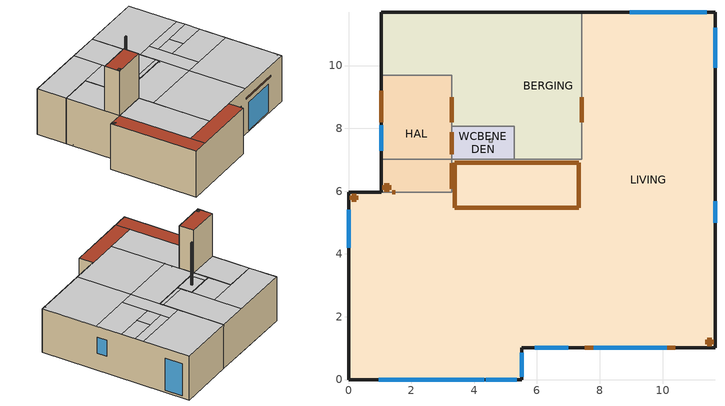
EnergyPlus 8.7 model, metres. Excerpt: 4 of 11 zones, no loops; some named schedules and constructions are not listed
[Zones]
BERGING
 floor ground (GF): 5.28,9.69 5.28,8.06 3.28,8.06 3.28,9.69 z0; 5.28,11.69 5.28,9.69 1.04,9.69 1.04,11.69 z0; 7.43,11.69 7.43,7.01 5.28,7.01 5.28,11.69 z0
 wall outside (houten_voorgevel): 1.04,11.69 1.04,9.69 z0:3.25
 wall othersideconditionsmodel (houten_voorgevel): 7.43,11.69 1.04,11.69 z0:3.25
 wall to HAL (IW): 1.04,9.69 3.28,9.69 3.28,8.06 z0:3.25
 wall to WCBENEDEN (IW): 3.28,8.06 5.28,8.06 5.28,7.01 z0:3.25
 wall to LIVING (IW): 5.28,7.01 7.43,7.01 7.43,11.69 z0:3.25
 door inside (DR): 3.28,8.99 3.28,8.19 / 7.43,8.19 7.43,8.99 z0.05:2.17
 ceiling to BUREAU (CE): 3.28,9.69 3.28,8.06 5.28,8.06 5.28,9.69 z3.25; 1.04,11.69 1.04,9.69 5.28,9.69 5.28,11.69 z3.25; 5.28,11.69 5.28,7.29 7.43,7.29 7.43,11.69 z3.25; 5.28,7.29 5.28,7.01 7.43,7.01 7.43,7.29 z3.25
HAL
 floor ground (GF): 3.28,9.69 3.28,5.96 1.04,5.96 1.04,9.69 z0
 wall outside (Crepigevel): 1.04,7.01 1.04,5.96 z3.25:6.4
 wall othersideconditionsmodel (houten_voorgevel): 1.04,9.69 1.04,5.96 z0:3.25
 wall to WCBENEDEN (IW): 3.28,7.01 3.28,8.06 z0:3.25
 wall to LIVING (IW): 1.04,5.96 3.28,5.96 3.28,7.01 z0:3.25
 wall to BUREAU (IW): 3.28,7.01 1.04,7.01 z3.25:6.4
 wall to NACHTHAL (IW): 3.28,5.96 3.28,7.01 z3.25:6.4
 wall to SLPKOUDERS (IW): 1.04,5.96 3.28,5.96 z3.25:6.4
 window inside (Cylite Dubbel): 1.04,8.09 1.04,7.29 z0.1:2.38
 door inside (DR): 3.28,7.18 3.28,7.88 / 3.28,6.08 3.28,6.88 z0.05:2.17; 1.04,9.19 1.04,8.19 z0.1:2.6; 1.39,5.96 1.49,5.96 z5.84:5.94
 door (plat_dak_bestaand): 1.14,6.18 1.14,6.04 1.29,6.04 1.29,6.18 z6.4
 ceiling to BUREAU (CE): 1.04,9.69 1.04,7.01 3.28,7.01 3.28,9.69 z3.25
 roof outside (plat_dak_bestaand): 1.04,7.01 1.04,5.96 3.28,5.96 3.28,7.01 z6.4
WCBENEDEN
 floor ground (GF): 5.28,8.06 5.28,7.01 3.28,7.01 3.28,8.06 z0
 wall to LIVING (IW): 3.28,7.01 5.28,7.01 z0:3.25
 wall to BUREAU (IW): 4.48,7.56 4.58,7.56 4.58,7.66 4.48,7.66 4.48,7.56 z3.25:6.4
 ceiling to BUREAU (CE): 3.68,8.06 3.68,7.01 5.28,7.01 5.28,8.06 z3.25; 3.28,8.06 3.28,7.01 3.68,7.01 3.68,8.06 z3.25
 roof outside (plat_dak_bestaand): 4.48,7.66 4.48,7.56 4.58,7.56 4.58,7.66 z6.4
LIVING
 floor ground (GF): 3.28,5.96 3.28,0 0,0 0,5.96 z0; 5.52,1.02 5.52,0 3.28,0 3.28,1.02 z0; 7.43,7.01 7.43,1.02 3.28,1.02 3.28,7.01 z0; 11.67,11.69 11.67,1.02 7.43,1.02 7.43,11.69 z0
 wall outside (Crepigevel): 5.52,1.02 11.67,1.02 11.67,11.69 z0:3.25
 wall othersideconditionsmodel (houten_uitbreiding): 1.04,5.96 0,5.96 0,0 5.52,0 5.52,1.02 z0:3.25
 wall othersideconditionsmodel (houten_voorgevel): 11.67,11.69 7.43,11.69 z0:3.25
 window (Cylite Dubbel): 11.67,9.94 11.67,11.21 z0.16:2.54; 11.67,5 11.67,5.68 z1.26:2.44; 7.81,1.02 10.13,1.02 z0.1:2.09; 5.93,1.02 6.99,1.02 z1.13:2.25
 window inside (Cylite Dubbel): 11.41,11.69 8.96,11.69 z0.28:2.58; 5.52,0.09 5.52,0.85 / 0,5.41 0,4.2 z0.1:2.61; 0.97,0 4.32,0 z0.1:2.56; 4.37,0 5.35,0 z0.1:1.98; 4.37,0 5.35,0 z2.23:2.5
 door (Crepigevel): 7.53,1.02 10.41,1.02 z2.45:2.55
 door inside (DR): 3.38,6.91 3.38,5.47 7.33,5.47 7.33,6.91 z3.25; 11.42,1.26 11.42,1.12 11.57,1.12 11.57,1.26 z3.25
 door (plat_dak_nieuw_uitbreiding): 0.1,5.86 0.1,5.72 0.25,5.72 0.25,5.86 z3.25
 ceiling to SLPKOUDERS (CE): 1.04,5.96 1.04,1.02 3.28,1.02 3.28,5.96 z3.25; 3.28,4.91 3.28,1.02 7.43,1.02 7.43,4.91 z3.25
 ceiling to NACHTHAL (CE): 3.28,7.01 3.28,4.91 7.43,4.91 7.43,7.01 z3.25; 7.43,8.34 7.43,4.91 8.5,4.91 8.5,8.34 z3.25
 ceiling to SLPKACHTER (CE): 7.43,4.91 7.43,1.02 11.67,1.02 11.67,4.91 z3.25
 ceiling to BADKAMER (CE): 8.5,6.74 8.5,4.91 11.67,4.91 11.67,6.74 z3.25; 9.78,7.74 9.78,6.74 11.67,6.74 11.67,7.74 z3.25
 ceiling to WCBOVEN (CE): 8.5,7.74 8.5,6.74 9.78,6.74 9.78,7.74 z3.25
 ceiling to SLPKVOOR (CE): 8.5,8.34 8.5,7.74 11.67,7.74 11.67,8.34 z3.25; 7.43,11.69 7.43,8.34 11.67,8.34 11.67,11.69 z3.25
 roof outside (plat_dak_nieuw_uitbreiding): 0,5.96 0,0 1.04,0 1.04,5.96 z3.25; 1.04,1.02 1.04,0 5.52,0 5.52,1.02 z3.25
[Construction]
CE: Welfsels10, GipsBinnen_10mm
[EnergyManagementSystem:Program]
SetSchedulesBalancedDCVRoomLevel: SET locDay = DayOfWeek; SET locHour = Hour; SET MinimumFlowFraction = 0.3; SET RegularFlowFraction = 0.5; SET NormativeFlowFraction = 1; SET DCVActivationPoint = CO2out + 400; SET IDA1 = CO2out + 400; SET LIVINGSUPPLYFRACTION = 0.333; SET BUREAUSUPPLYFRACTION = 0.160; SET SLPKVOORSUPPLYFRACTION = 0.129; SET SLPKACHTERSUPPLYFRACTION = 0.132; SET SLPKOUDERSSUPPLYFRACTION = 0.160; SET LIVING_PreviousValue = @TrendAverage LIVINGSupply_FlowFraction_TrendLog  1; SET BUREAU_PreviousValue = @TrendAverage BUREAUSupply_FlowFraction_TrendLog  1; SET SLPKVOOR_PreviousValue = @TrendAverage SLPKVOORSupply_FlowFraction_TrendLog  1; SET SLPKACHTER_PreviousValue = @TrendAverage SLPKACHTERSupply_FlowFraction_TrendLog  1; SET SLPKOUDERS_PreviousValue = @TrendAverage SLPKOUDERSSupply_FlowFraction_TrendLog  1; SET UPSTAIRSPREVIOUS = SLPKVOOR_PreviousValue + SLPKACHTER_PreviousValue + SLPKOUDERS_PreviousValue; IF UPSTAIRSPREVIOUS <= 0; SET UPSTAIRSPREVIOUS = 1; ENDIF; SET RATIOSLPKVOOR = SLPKVOOR_PreviousValue/UPSTAIRSPREVIOUS; SET RATIOSLPKACHTER = SLPKACHTER_PreviousValue/UPSTAIRSPREVIOUS; SET RATIOSLPKOUDERS = SLPKOUDERS_PreviousValue/UPSTAIRSPREVIOUS; IF BERGINGRCLVFR > 0; SET RHOBERGING = BERGINGRCLMFR/BERGINGRCLVFR; ELSE; SET RHOBERGING = 1.2; ENDIF; SET TELLER = RHOBERGING*(PI^2)*BERGINGRCLDP*(BERGINGRETURNHydDiamSensor^5); SET NOEMER = 8*(BERGINGRCLMFR^2)*20; IF NOEMER == 0; SET NOEMER = 1; ENDIF; SET GlobalBERGINGFF = @Abs(TELLER/NOEMER); IF WCBENEDENRCLVFR > 0; SET RHOWCBENEDEN = WCBENEDENRCLMFR/WCBENEDENRCLVFR; ELSE; SET RHOWCBENEDEN = 1.2; ENDIF; SET TELLER = RHOWCBENEDEN*(PI^2)*WCBENEDENRCLDP*(WCBENEDENRETURNHydDiamSensor^5); SET NOEMER = 8*(WCBENEDENRCLMFR^2)*20; IF NOEMER == 0; SET NOEMER = 1; ENDIF; SET GlobalWCBENEDENFF = @Abs(TELLER/NOEMER); IF LIVINGRCLVFR > 0; SET RHOLIVING = LIVINGRCLMFR/LIVINGRCLVFR; ELSE; SET RHOLIVING = 1.2; ENDIF; SET TELLER = RHOLIVING*(PI^2)*LIVINGRCLDP*(LIVINGRETURNHydDiamSensor^5); SET NOEMER = 8*(LIVINGRCLMFR^2)*20; IF NOEMER == 0; SET NOEMER = 1; ENDIF; SET GlobalLIVINGFF = @Abs(TELLER/NOEMER); IF WCBOVENRCLVFR > 0; SET RHOWCBOVEN = WCBOVENRCLMFR/WCBOVENRCLVFR; ELSE; SET RHOWCBOVEN = 1.2; ENDIF; SET TELLER = RHOWCBOVEN*(PI^2)*WCBOVENRCLDP*(WCBOVENRETURNHydDiamSensor^5); SET NOEMER = 8*(WCBOVENRCLMFR^2)*20; IF NOEMER == 0; SET NOEMER = 1; ENDIF; SET GlobalWCBOVENFF = @Abs(TELLER/NOEMER); IF BADKAMERRCLVFR > 0; SET RHOBADKAMER = BADKAMERRCLMFR/BADKAMERRCLVFR; ELSE; SET RHOBADKAMER = 1.2; ENDIF; SET TELLER = RHOBADKAMER*(PI^2)*BADKAMERRCLDP*(BADKAMERRETURNHydDiamSensor^5); SET NOEMER = 8*(BADKAMERRCLMFR^2)*20; IF NOEMER == 0; SET NOEMER = 1; ENDIF; SET GlobalBADKAMERTELLER = TELLER; SET GlobalBADKAMERNOEMER = NOEMER; SET GlobalBADKAMERFF = @Abs(TELLER/NOEMER); IF BUREAURCLVFR > 0; SET RHOBUREAU = BUREAURCLMFR/BUREAURCLVFR; ELSE; SET RHOBUREAU = 1.2; ENDIF; SET TELLER = RHOBUREAU*(PI^2)*BUREAURCLDP*BUREAURETURNHydDiamSensor^5; SET NOEMER = 8*(BUREAURCLMFR^2)*20; IF NOEMER == 0; SET NOEMER = 1; ENDIF; SET GlobalBUREAUFF = @Abs(TELLER/NOEMER); IF RHLIVING > 65 || CO2LIVING > DCVActivationPoint; SET LIVING_NewValue = 1.05*LIVING_PreviousValue; ELSE; SET LIVING_NewValue = 0.95*LIVING_PreviousValue; ENDIF; SET DELTAMFR = (BADKAMERRCLMFR/0.125)*0.05; SET BADKAMERRCLMAX=0.143; SET BADKAMERRCLMIN=0.3*BADKAMERRCLMAX; IF RHBADKAMER > 30; IF ((BADKAMERRCLMFR/0.125)+DELTAMFR)>BADKAMERRCLMAX; SET DELTAMFR = BADKAMERRCLMAX-(BADKAMERRCLMFR/0.125); ENDIF; SET SLPKVOOR_NewValue = SLPKVOOR_PreviousValue+RATIOSLPKVOOR*DELTAMFR; SET SLPKACHTER_NewValue = SLPKACHTER_PreviousValue+RATIOSLPKACHTER*DELTAMFR; SET SLPKOUDERS_NewValue = SLPKOUDERS_PreviousValue+RATIOSLPKOUDERS*DELTAMFR; SET GLOBESTDPTELLER = @Abs(8*GlobalBADKAMERFF*((BADKAMERRCLMFR+DELTAMFR*0.125)^2)*20); SET GLOBESTDPNOEMER = @Abs(RHOBADKAMER*(PI^2)*(BADKAMERRETURNHydDiamSensor^5)); IF GLOBESTDPNOEMER == 0; SET GLOBESTDPNOEMER = 1; ENDIF; SET GLOBESTDP = @Abs(GLOBESTDPTELLER/GLOBESTDPNOEMER); SET TELTELLER = @Abs((8*(BERGINGRCLMFR^2)*GlobalBERGINGFF*20)^(0.2)); SET TELNOEMER = @Abs((RHOBERGING*(PI^2)*GLOBESTDP)^(0.2)); IF TELNOEMER == 0; SET TELNOEMER = 1; ENDIF; SET TESTBERGINGRETURNHydDiam=(TELTELLER/TELNOEMER); SET TESTBERGINGRETURNCrossSecArea=PI*((TESTBERGINGRETURNHydDiam/2)^2); SET TELTELLER = @Abs((8*(WCBENEDENRCLMFR^2)*GlobalWCBENEDENFF*20)^(0.2)); SET TELNOEMER = @Abs((RHOWCBENEDEN*(PI^2)*GLOBESTDP)^(0.2)); IF TELNOEMER == 0; SET TELNOEMER = 1; ENDIF; SET TESTWCBENEDENRETURNHydDiam=(TELTELLER/TELNOEMER); SET TESTWCBENEDENRETURNCrossSecArea=PI*((TESTWCBENEDENRETURNHydDiam/2)^2); SET TELTELLER = @Abs((8*(LIVINGRCLMFR^2)*GlobalLIVINGFF*20)^(0.2)); SET TELNOEMER = @Abs((RHOLIVING*(PI^2)*GLOBESTDP)^(0.2)); IF TELNOEMER == 0; SET TELNOEMER = 1; ENDIF; SET TESTLIVINGRETURNHydDiam=(TELTELLER/TELNOEMER); SET TESTLIVINGRETURNCrossSecArea=PI*((TESTLIVINGRETURNHydDiam/2)^2); SET TELTELLER = @Abs((8*(WCBOVENRCLMFR^2)*GlobalWCBOVENFF*20)^(0.2)); SET TELNOEMER = @Abs((RHOWCBOVEN*(PI^2)*GLOBESTDP)^(0.2)); IF TELNOEMER ==0; SET TELNOEMER = 1; ENDIF; SET TESTWCBOVENRETURNHydDiam=(TELTELLER/TELNOEMER); SET TESTWCBOVENRETURNCrossSecArea=PI*((TESTWCBOVENRETURNHydDiam/2)^2); SET TELTELLER = @Abs((8*(BUREAURCLMFR^2)*GlobalBUREAUFF*20)^(0.2)); SET TELNOEMER = @Abs((RHOBUREAU*(PI^2)*GLOBESTDP)^(0.2)); IF TELNOEMER ==0; SET TELNOEMER = 1; ENDIF; SET TESTBUREAURETURNHydDiam=(TELTELLER/TELNOEMER); SET TESTBUREAURETURNCrossSecArea=PI*((TESTBUREAURETURNHydDiam/2)^2); ELSE; IF ((BADKAMERRCLMFR/0.125)-DELTAMFR)<BADKAMERRCLMIN; SET DELTAMFR = (BADKAMERRCLMFR/0.125)-BADKAMERRCLMIN; ENDIF; SET SLPKVOOR_NewValue = SLPKVOOR_PreviousValue-RATIOSLPKVOOR*DELTAMFR; SET SLPKACHTER_NewValue = SLPKACHTER_PreviousValue-RATIOSLPKACHTER*DELTAMFR; SET SLPKOUDERS_NewValue = SLPKOUDERS_PreviousValue-RATIOSLPKOUDERS*DELTAMFR; SET GLOBESTDPTELLER = @Abs(8*GlobalBADKAMERFF*((BADKAMERRCLMFR-DELTAMFR*0.125)^2)*20); SET GLOBESTDPNOEMER = @Abs(RHOBADKAMER*(PI^2)*(BADKAMERRETURNHydDiamSensor^5)); IF GLOBESTDPNOEMER == 0; SET GLOBESTDPNOEMER = 1; ENDIF; SET GLOBESTDP = @Abs(GLOBESTDPTELLER/GLOBESTDPNOEMER); SET TELTELLER = @Abs((8*(BERGINGRCLMFR^2)*GlobalBERGINGFF*20)^(0.2)); SET TELNOEMER = @Abs((RHOBERGING*(PI^2)*GLOBESTDP)^(0.2)); IF TELNOEMER ==0; SET TELNOEMER = 1; ENDIF; SET TESTBERGINGRETURNHydDiam=(TELTELLER/TELNOEMER); SET TESTBERGINGRETURNCrossSecArea=PI*((TESTBERGINGRETURNHydDiam/2)^2); SET TELTELLER = @Abs((8*(WCBENEDENRCLMFR^2)*GlobalWCBENEDENFF*20)^(0.2)); SET TELNOEMER = @Abs((RHOWCBENEDEN*(PI^2)*GLOBESTDP)^(0.2)); IF TELNOEMER ==0; SET TELNOEMER = 1; ENDIF; SET TESTWCBENEDENRETURNHydDiam=(TELTELLER/TELNOEMER); SET TESTWCBENEDENRETURNCrossSecArea=PI*((TESTWCBENEDENRETURNHydDiam/2)^2); SET TELTELLER = @Abs((8*(LIVINGRCLMFR^2)*GlobalLIVINGFF*20)^(0.2)); SET TELNOEMER = @Abs((RHOLIVING*(PI^2)*GLOBESTDP)^(0.2)); IF TELNOEMER ==0; SET TELNOEMER = 1; ENDIF; SET TESTLIVINGRETURNHydDiam=(TELTELLER/TELNOEMER); SET TESTLIVINGRETURNCrossSecArea=PI*((TESTLIVINGRETURNHydDiam/2)^2); SET TELTELLER = @Abs((8*(WCBOVENRCLMFR^2)*GlobalWCBOVENFF*20)^(0.2)); SET TELNOEMER = @Abs((RHOWCBOVEN*(PI^2)*GLOBESTDP)^(0.2)); IF TELNOEMER ==0; SET TELNOEMER = 1; ENDIF; SET TESTWCBOVENRETURNHydDiam=(TELTELLER/TELNOEMER); SET TESTWCBOVENRETURNCrossSecArea=PI*((TESTWCBOVENRETURNHydDiam/2)^2); SET TELTELLER = @Abs((8*(BUREAURCLMFR^2)*GlobalBUREAUFF*20)^(0.2)); SET TELNOEMER = @Abs((RHOBUREAU*(PI^2)*GLOBESTDP)^(0.2)); IF TELNOEMER ==0; SET TELNOEMER = 1; ENDIF; SET TESTBUREAURETURNHydDiam=(TELTELLER/TELNOEMER); SET TESTBUREAURETURNCrossSecArea=PI*((TESTBUREAURETURNHydDiam/2)^2); IF CO2SLPKVOOR > DCVActivationPoint; SET SLPKVOOR_NewValue = 1.05*SLPKVOOR_PreviousValue; ELSE; SET SLPKVOOR_NewValue = 0.95*SLPKVOOR_PreviousValue; ENDIF; IF CO2SLPKACHTER > DCVActivationPoint; SET SLPKACHTER_NewValue = 1.05*SLPKACHTER_PreviousValue; ELSE; SET SLPKACHTER_NewValue = 0.95*SLPKACHTER_PreviousValue; ENDIF; IF CO2SLPKOUDERS > DCVActivationPoint; SET SLPKOUDERS_NewValue = 1.05*SLPKOUDERS_PreviousValue; ELSE; SET SLPKOUDERS_NewValue = 0.95*SLPKOUDERS_PreviousValue; ENDIF; ENDIF; IF LIVING_NewValue < (LIVINGSUPPLYFRACTION*MinimumFlowFraction); SET MinimumOASchLIVING = LIVINGSUPPLYFRACTION*MinimumFlowFraction; ELSEIF LIVING_NewValue > LIVINGSUPPLYFRACTION; SET MinimumOASchLIVING = LIVINGSUPPLYFRACTION; ELSE; SET MinimumOASchLIVING = LIVING_NewValue; ENDIF; IF SLPKVOOR_NewValue < (SLPKVOORSUPPLYFRACTION*MinimumFlowFraction); SET MinimumOASchSLPKVOOR = SLPKVOORSUPPLYFRACTION*MinimumFlowFraction; ELSEIF SLPKVOOR_NewValue > SLPKVOORSUPPLYFRACTION; SET MinimumOASchSLPKVOOR = SLPKVOORSUPPLYFRACTION; ELSE; SET MinimumOASchSLPKVOOR = SLPKVOOR_NewValue; ENDIF; IF SLPKACHTER_NewValue < (SLPKACHTERSUPPLYFRACTION*MinimumFlowFraction); SET MinimumOASchSLPKACHTER = SLPKACHTERSUPPLYFRACTION*MinimumFlowFraction; ELSEIF SLPKACHTER_NewValue > SLPKACHTERSUPPLYFRACTION; SET MinimumOASchSLPKACHTER = SLPKACHTERSUPPLYFRACTION; ELSE; SET MinimumOASchSLPKACHTER = SLPKACHTER_NewValue; ENDIF; IF SLPKOUDERS_NewValue < (SLPKOUDERSSUPPLYFRACTION*MinimumFlowFraction); SET MinimumOASchSLPKOUDERS = SLPKOUDERSSUPPLYFRACTION*MinimumFlowFraction; ELSEIF SLPKOUDERS_NewValue > SLPKOUDERSSUPPLYFRACTION; SET MinimumOASchSLPKOUDERS = SLPKOUDERSSUPPLYFRACTION; ELSE; SET MinimumOASchSLPKOUDERS = SLPKOUDERS_NewValue; ENDIF
[Schedule:Constant]
PEOPLE_BERGING; PEOPLE_HAL; PEOPLE_WCBENEDEN; PEOPLE_LIVING; PEOPLE_BUREAU; PEOPLE_SLPKVOOR; PEOPLE_NACHTHAL; PEOPLE_WCBOVEN; PEOPLE_BADKAMER; PEOPLE_SLPKOUDERS; PEOPLE_SLPKACHTER; MyChildrenPresentSchedule; SLPKVOOREXHAUSTFANFRACTION; SLPKACHTEREXHAUSTFANFRACTION; SLPKOUDERSEXHAUSTFANFRACTION: Fraction, 0
WindowAvailabilitySched; WindowAvailabilitySched0004; WindowAvailabilitySched0013; WindowAvailabilitySched0014; ExhaustFanAvailabilitySched: On/Off, 0
WCBOVENEXHAUSTFANFRACTION; LIVINGEXHAUSTFANFRACTION; BADKAMEREXHAUSTFANFRACTION; BUREAUEXHAUSTFANFRACTION; BERGINGEXHAUSTFANFRACTION; WCBENEDENEXHAUSTFANFRACTION: Fraction, 1
ExhaustFraction: Fraction, 0.274
WCBENEDENReturnHydDiam: Any Number, 0.06
WCBENEDENReturnCrossSecArea: Any Number, 0.002827
BERGINGReturnHydDiam; BUREAUReturnHydDiam; BADKAMERReturnHydDiam: Any Number, 0.07
BERGINGReturnCrossSecArea; BUREAUReturnCrossSecArea; BADKAMERReturnCrossSecArea: Any Number, 0.003848
LIVINGReturnHydDiam: Any Number, 0.1
LIVINGReturnCrossSecArea: Any Number, 0.00785
WCBOVENReturnHydDiam: Any Number, 0.04
WCBOVENReturnCrossSecArea: Any Number, 0.001256
SLPKVOORReturnHydDiam; SLPKACHTERReturnHydDiam; SLPKOUDERSReturnHydDiam: Any Number, 0.03
SLPKVOORReturnCrossSecArea; SLPKACHTERReturnCrossSecArea; SLPKOUDERSReturnCrossSecArea: Any Number, 0.0007069
[Schedule:File]
OutdoorCO2Schedule: File=OutsideCO2.csv; Column Number=1; Rows to Skip at Top=1; Number of Hours of Data=8760; Column Separator=Comma; Interpolate to Timestep=No; Minutes per Item=1
[AirflowNetwork:SimulationControl]
AirflowNetwork_All: AirflowNetwork Control=MultizoneWithDistribution; Wind Pressure Coefficient Type=INPUT; Height Selection for Local Wind Pressure Calculation=ExternalNode; Building Type=LOWRISE; Maximum Number of Iterations=300000; Initialization Type=LinearInitializationMethod; Relative Airflow Convergence Tolerance=1.0E-03; Absolute Airflow Convergence Tolerance {kg/s}=0.00001; Convergence Acceleration Limit=0.5; Azimuth Angle of Long Axis of Building {deg}=0; Ratio of Building Width Along Short Axis to Width Along Long Axis=1
[AirflowNetwork:MultiZone:Zone] Ventilation Control Mode=NoVent; Ventilation Control Zone Temperature Setpoint Schedule=WindowVentSched; Minimum Venting Open Factor=0.3; Indoor and Outdoor Temperature Difference Lower Limit For Maximum Venting Open Factor {deltaC}=5; Indoor and Outdoor Temperature Difference Upper Limit for Minimum Venting Open Factor {deltaC}=10; Indoor and Outdoor Enthalpy Difference Lower Limit For Maximum Venting Open Factor {deltaJ/kg}=0; Indoor and Outdoor Enthalpy Difference Upper Limit for Minimum Venting Open Factor {deltaJ/kg}=300000; Venting Availability Schedule=WindowAvailabilitySched
BERGING; HAL; WCBENEDEN; LIVING; BUREAU; SLPKVOOR; NACHTHAL; WCBOVEN; BADKAMER; SLPKOUDERS; SLPKACHTER
[AirflowNetwork:MultiZone:Surface]
Name | Leakage Component | Window/Door Opening Factor,or Crack Factor | Ventilation Control Mode | Venting Availability Schedule
LIVING-WINDOW.0001-AFN | LIVING-WINDOW.0001-AFN-DO | 0.1 | Constant | WindowAvailabilitySched
LIVING-WINDOW.0004-AFN | LIVING-WINDOW.0004-AFN-DO | 0.3 | Constant | WindowAvailabilitySched0004
LIVING-WINDOW.0005-AFN | LIVING-WINDOW.0005-AFN-DO | 0.1 | Constant | WindowAvailabilitySched
BUREAU-WINDOW.0008-AFN | BUREAU-WINDOW.0008-AFN-DO | 0.1 | Constant | WindowAvailabilitySched
SLPKVOOR-WINDOW.0010-AFN | SLPKVOOR-WINDOW.0010-AFN-DO | 0.1 | Constant | WindowAvailabilitySched
BADKAMER-WINDOW.0011-AFN | BADKAMER-WINDOW.0011-AFN-DO | 0.1 | Constant | WindowAvailabilitySched
SLPKACHTER-WINDOW.0012-AFN | SLPKACHTER-WINDOW.0012-AFN-DO | 0.3 | Constant | WindowAvailabilitySched0013
SLPKOUDERS-WINDOW.0013-AFN | SLPKOUDERS-WINDOW.0013-AFN-DO | 0.3 | Constant | WindowAvailabilitySched0013
BERGING-DOOR.0017-AFN | BERGING-DOOR.0017-AFN-DO | 0.1 | Constant
BERGING-DOOR.0018-AFN | BERGING-DOOR.0018-AFN-DO | 0.1 | NoVent
HAL-DOOR.0020-AFN | HAL-DOOR.0020-AFN-DO | 0.1 | Constant
HAL-DOOR.0021-AFN | HAL-DOOR.0021-AFN-DO | 0.1 | NoVent
SLPKVOOR-DOOR.0029-AFN | SLPKVOOR-DOOR.0029-AFN-DO | 0.1 | Constant
BUREAU-DOOR.0030-AFN | BUREAU-DOOR.0030-AFN-DO | 0.1 | NoVent
NACHTHAL-DOOR.0031-AFN | NACHTHAL-DOOR.0031-AFN-DO | 0.1 | NoVent
NACHTHAL-DOOR.0032-AFN | NACHTHAL-DOOR.0032-AFN-DO | 0.1 | Constant
NACHTHAL-DOOR.0033-AFN | NACHTHAL-DOOR.0033-AFN-DO | 0.1 | NoVent
NACHTHAL-DOOR.0034-AFN | NACHTHAL-DOOR.0034-AFN-DO | 0.1 | Constant
LIVING-WINDOW.0037-AFN | LIVING-WINDOW.0037-AFN-DO | 0.1 | Constant | WindowAvailabilitySched
LIVING-WINDOW.0038-AFN | LIVING-WINDOW.0038-AFN-DO | 0.1 | Constant | WindowAvailabilitySched
SLPKVOOR-WINDOW.0041-AFN | SLPKVOOR-WINDOW.0041-AFN-CRACK | 0.1 | NoVent | WindowAvailabilitySched
LIVING-DOOR.0047-AFN | LIVING-DOOR.0047-AFN-DO | 1 | Constant
SLPKVOOR-WCBOVEN-W-IW.0075; BERGING-WCBENEDEN-W-IW.0005; WCBENEDEN-LIVING-W-IW.0021; BERGING-LIVING-W-IW.0008; WCBOVEN-BADKAMER-W-IW.0102 | InternalCrack | 1
LIVING-WINDOW.0007 | LIVING-WINDOW.0007-AFN-DO | 1 | NoVent
LIVING-WINDOW.0006 | LIVING-WINDOW.0006-AFN-DO | 1 | NoVent
LIVING-WINDOW.0003 | LIVING-WINDOW.0003-AFN-DO | 1 | NoVent
LIVING-WINDOW.0002 | LIVING-WINDOW.0002-AFN-DO | 1 | NoVent
HAL-WINDOW.0040 | HAL-WINDOW.0040-AFN-DO | 1 | NoVent
HAL-WINDOW.0039 | HAL-WINDOW.0039-AFN-DO | 1 | NoVent
LIVING-WINDOW.0016 | LIVING-WINDOW.0016-AFN-DO | 1 | NoVent
BUREAU-WINDOW.0009 | BUREAU-WINDOW.0009-AFN-DO | 1 | NoVent
BADKAMER-EXT-R-RF.0114 | BADKAMEREXHAUST | 1 | NoVent
LIVING-EXT-W-EW.0037 | LIVINGEXHAUST | 1 | NoVent
BUREAU-EXT-R-RF.0068 | BUREAUEXHAUST | 1 | NoVent
WCBOVEN-EXT-R-RF.0104 | WCBOVENEXHAUST | 1 | NoVent
BERGING-EXT-W-EW.0002 | BERGINGEXHAUST | 1 | NoVent
WCBENEDEN-ROOF | WCBENEDENEXHAUST | 1 | NoVent
SLPKOUDERS-DOORVOER-AFN | SLPKOUDERS-DOORVOER | 1 | Constant | Always On
NACHTHAL-WINDOW.0015-1-AFN; NACHTHAL-WINDOW.0015-2-AFN; NACHTHAL-WINDOW.0015-3-AFN; NACHTHAL-WINDOW.0015-4-AFN | NACHTHAL-WINDOW.0015-AFN | 1 | Constant | WindowAvailabilitySched0014
NACHTHAL-WINDOW.0014-1-AFN; NACHTHAL-WINDOW.0014-2-AFN; NACHTHAL-WINDOW.0014-3-AFN; NACHTHAL-WINDOW.0014-4-AFN | NACHTHAL-WINDOW.0014-AFN | 1 | Constant | WindowAvailabilitySched0014
SLPKVOOR-EXT-R-RF.0079 | SLPKVOOREXHAUST | 1 | NoVent
SLPKACHTER-EXT-R-RF.0132 | SLPKACHTEREXHAUST | 1 | NoVent
SLPKOUDERS-EXT-R-RF.0124 | SLPKOUDERSEXHAUST | 1 | NoVent
LIVINGSCL | LIVINGSCL-DO | 1 | Constant
SLPKACHTERSCL | SLPKACHTERSCL-DO | 1 | Constant
SLPKVOORSCL | SLPKVOORSCL-DO | 1 | Constant
SLPKOUDERSSCL | SLPKOUDERSSCL-DO | 1 | Constant
BUREAUSCL | BUREAUSCL-DO | 1 | Constant
[AirflowNetwork:MultiZone:ReferenceCrackConditions]
ReferenceCrackConditions: Reference Temperature {C}=20; Reference Barometric Pressure {Pa}=101325; Reference Humidity Ratio {kgWater/kgDryAir}=0
[AirflowNetwork:MultiZone:Surface:Crack]
InternalCrack: Air Mass Flow Coefficient at Reference Conditions {kg/s}=MassFlowCoeffSched; Air Mass Flow Exponent=MassFlowExpSched; Reference Crack Conditions=ReferenceCrackConditions
[AirflowNetwork:MultiZone:Component:DetailedOpening] Type of Rectangular Large Vertical Opening (LVO)=NonPivoted; Number of Sets of Opening Factor Data=2; Opening Factor 1=0; Discharge Coefficient for Opening Factor 1=0.0001; Width Factor for Opening Factor 1=0; Height Factor for Opening Factor 1=0; Start Height Factor for Opening Factor 1=0; Opening Factor 2=1; Discharge Coefficient for Opening Factor 2=1; Width Factor for Opening Factor 2=1; Height Factor for Opening Factor 2=1; Start Height Factor for Opening Factor 2=0
Name | Air Mass Flow Coefficient When Opening is Closed {kg/s-m} | Air Mass Flow Exponent When Opening is Closed
LIVING-WINDOW.0001-AFN-DO; LIVING-WINDOW.0004-AFN-DO; LIVING-WINDOW.0005-AFN-DO; BUREAU-WINDOW.0008-AFN-DO; SLPKVOOR-WINDOW.0010-AFN-DO; BADKAMER-WINDOW.0011-AFN-DO; SLPKACHTER-WINDOW.0012-AFN-DO; SLPKOUDERS-WINDOW.0013-AFN-DO; LIVING-WINDOW.0037-AFN-DO; LIVING-WINDOW.0038-AFN-DO; LIVING-WINDOW.0007-AFN-DO; LIVING-WINDOW.0006-AFN-DO; LIVING-WINDOW.0003-AFN-DO; LIVING-WINDOW.0002-AFN-DO; HAL-WINDOW.0040-AFN-DO; HAL-WINDOW.0039-AFN-DO; LIVING-WINDOW.0016-AFN-DO; BUREAU-WINDOW.0009-AFN-DO | 9.74413e-05 | 0.667
SLPKOUDERS-DOORVOER | 9.74413e-05 | 0.65
NACHTHAL-WINDOW.0014-AFN; NACHTHAL-WINDOW.0015-AFN | 3.36004e-05 | 0.667
[AirflowNetwork:MultiZone:Component:SimpleOpening] Air Mass Flow Coefficient When Opening is Closed {kg/s-m}=0.0015; Air Mass Flow Exponent When Opening is Closed=0.667; Minimum Density Difference for Two-Way Flow {kg/m3}=0.00001; Discharge Coefficient=0.65
BERGING-DOOR.0017-AFN-DO; BERGING-DOOR.0018-AFN-DO; HAL-DOOR.0020-AFN-DO; HAL-DOOR.0021-AFN-DO; BUREAU-DOOR.0030-AFN-DO; SLPKVOOR-DOOR.0029-AFN-DO; NACHTHAL-DOOR.0032-AFN-DO; NACHTHAL-DOOR.0033-AFN-DO; NACHTHAL-DOOR.0034-AFN-DO; NACHTHAL-DOOR.0031-AFN-DO; LIVINGSCL-DO; SLPKACHTERSCL-DO; SLPKVOORSCL-DO; SLPKOUDERSSCL-DO; BUREAUSCL-DO
[AirflowNetwork:MultiZone:Component:HorizontalOpening]
LIVING-DOOR.0047-AFN-DO: Air Mass Flow Coefficient When Opening is Closed {kg/s-m}=0.001; Air Mass Flow Exponent When Opening is Closed=0.667; Sloping Plane Angle {deg}=90; Discharge Coefficient=0.65
[AirflowNetwork:MultiZone:Component:ZoneExhaustFan] Air Mass Flow Coefficient When the Zone Exhaust Fan is Off at Reference Conditions {kg/s}=1.66e-05; Air Mass Flow Exponent When the Zone Exhaust Fan is Off=0.667
BADKAMEREXHAUST; LIVINGEXHAUST; BUREAUEXHAUST; WCBOVENEXHAUST; BERGINGEXHAUST; WCBENEDENEXHAUST; SLPKVOOREXHAUST; SLPKACHTEREXHAUST; SLPKOUDERSEXHAUST
[AirflowNetwork:MultiZone:ExternalNode]
Name | External Node Height {m} | Wind Pressure Coefficient Curve
LIVING-WINDOW.0001-AFN-ExtNode | 2.5625 | LIVING-WINDOW.0001-AFN
LIVING-WINDOW.0004-AFN-ExtNode | 2.5 | LIVING-WINDOW.0004-AFN
LIVING-WINDOW.0005-AFN-ExtNode | 2.71875 | LIVING-WINDOW.0005-AFN
BUREAU-WINDOW.0008-AFN-ExtNode | 6.21875 | BUREAU-WINDOW.0008-AFN
SLPKVOOR-WINDOW.0010-AFN-ExtNode | 6.03125 | SLPKVOOR-WINDOW.0010-AFN
BADKAMER-WINDOW.0011-AFN-ExtNode | 6.4375 | BADKAMER-WINDOW.0011-AFN
SLPKACHTER-WINDOW.0012-AFN-ExtNode | 5.96875 | SLPKACHTER-WINDOW.0012-AFN
SLPKOUDERS-WINDOW.0013-AFN-ExtNode | 5.90625 | SLPKOUDERS-WINDOW.0013-AFN
NACHTHAL-WINDOW.0014-AFN-ExtNode | 7.6875 | NACHTHAL-WINDOW.0014-AFN
NACHTHAL-WINDOW.0015-AFN-ExtNode | 7.6875 | NACHTHAL-WINDOW.0015-AFN
LIVING-WINDOW.0037-AFN-ExtNode | 2.3125 | LIVING-WINDOW.0037-AFN
LIVING-WINDOW.0038-AFN-ExtNode | 3.71875 | LIVING-WINDOW.0038-AFN
LIVING-WINDOW.0007-ExtNode | 2.625 | LIVING-WINDOW.0007
LIVING-WINDOW.0006-ExtNode | 2.625 | LIVING-WINDOW.0006
LIVING-WINDOW.0003-ExtNode | 3.0937 | LIVING-WINDOW.0003
LIVING-WINDOW.0002-ExtNode | 2.5625 | LIVING-WINDOW.0002
HAL-WINDOW.0040-ExtNode | 2.5625 | HAL-WINDOW.0040
HAL-WINDOW.0039-ExtNode | 2.5625 | HAL-WINDOW.0039
LIVING-WINDOW.0016-ExtNode | 2.71875 | LIVING-WINDOW.0016
BUREAU-WINDOW.0009-ExtNode | 5.84375 | BUREAU-WINDOW.0009
BADKAMEREXHAUSTNODE; LIVINGEXHAUSTNODE; BUREAUEXHAUSTNODE; WCBOVENEXHAUSTNODE; WCBENEDENEXHAUSTNODE; SLPKVOOREXHAUSTNODE; SLPKACHTEREXHAUSTNODE; SLPKOUDERSEXHAUSTNODE | 7.667 | NACHTHAL-WINDOW.0014-AFN
BERGINGEXHAUSTNODE | 7.667 | HAL-WINDOW.0039
[AirflowNetwork:MultiZone:WindPressureCoefficientArray]
CpOpenFoam: Wind Direction 1 {deg}=0; Wind Direction 2 {deg}=30; Wind Direction 3 {deg}=60; Wind Direction 4 {deg}=90; Wind Direction 5 {deg}=120; Wind Direction 6 {deg}=150; Wind Direction 7 {deg}=180; Wind Direction 8 {deg}=210; Wind Direction 9 {deg}=240; Wind Direction 10 {deg}=270; Wind Direction 11 {deg}=300; Wind Direction 12 {deg}=330
[AirflowNetwork:MultiZone:WindPressureCoefficientValues] AirflowNetwork:MultiZone:WindPressureCoefficientArray=CpOpenFoam
Name | Wind Pressure Coefficient Value 1 | Wind Pressure Coefficient Value 2 | Wind Pressure Coefficient Value 3 | Wind Pressure Coefficient Value 4 | Wind Pressure Coefficient Value 5 | Wind Pressure Coefficient Value 6 | Wind Pressure Coefficient Value 7 | Wind Pressure Coefficient Value 8 | Wind Pressure Coefficient Value 9 | Wind Pressure Coefficient Value 10 | Wind Pressure Coefficient Value 11 | Wind Pressure Coefficient Value 12
LIVING-WINDOW.0004-AFN | -0.327 | -0.628 | -0.614 | -0.399 | -0.093 | 0.399 | 1.006 | 0.632 | 0.707 | 0.536 | 0.21 | 0.055
LIVING-WINDOW.0044-AFN | -0.283 | -0.538 | -0.533 | -0.363 | -0.114 | 0.352 | 0.976 | 0.618 | 0.689 | 0.498 | 0.186 | 0.039
LIVING-WINDOW.0003 | -0.196 | -0.448 | -0.424 | -0.213 | 0.083 | 0.214 | -0.001 | -0.39 | -0.444 | -0.22 | 0.047 | 0.104
LIVING-WINDOW.0001-AFN | -0.627 | -0.903 | -0.61 | 0.125 | 0.146 | 0.197 | -0.089 | -0.439 | -0.464 | -0.194 | 0.068 | -0.072
LIVING-WINDOW.0045-AFN | -0.563 | -0.771 | -0.468 | 0.15 | 0.16 | 0.149 | -0.074 | -0.358 | -0.379 | -0.149 | 0.064 | -0.084
LIVING-WINDOW.0002 | 0.541 | 0.569 | 0.596 | 0.849 | 0.344 | 0.105 | -0.254 | -0.496 | -0.509 | -0.238 | 0.032 | 0.238
HAL-WINDOW.0040 | -0.014 | -0.3 | -0.483 | -0.39 | 0.097 | 0.278 | -0.088 | -0.364 | -0.339 | 0.025 | 0.116 | 0.137
HAL-WINDOW.0039 | 0.022 | -0.247 | -0.411 | -0.323 | 0.151 | 0.258 | -0.122 | -0.414 | -0.415 | -0.048 | 0.113 | 0.155
LIVING-WINDOW.0016 | -0.27 | -0.493 | -0.379 | -0.093 | 0.274 | 0.219 | -0.236 | -0.399 | -0.343 | 0.02 | 0.095 | -0.025
LIVING-WINDOW.0007 | -0.362 | -0.648 | -0.607 | -0.287 | 0.182 | 0.359 | 0.674 | 0.651 | 0.688 | 0.774 | 0.231 | -0.035
LIVING-WINDOW.0046-AFN | -0.288 | -0.525 | -0.496 | -0.251 | 0.084 | 0.342 | 0.816 | 0.704 | 0.687 | 0.654 | 0.188 | -0.022
LIVING-WINDOW.0037-AFN | -0.309 | -0.603 | -0.596 | -0.313 | 0.127 | 0.392 | 0.791 | 0.676 | 0.7 | 0.617 | 0.193 | 0.012
LIVING-WINDOW.0038-AFN | -0.27 | -0.513 | -0.504 | -0.272 | 0.068 | 0.344 | 0.806 | 0.662 | 0.662 | 0.568 | 0.169 | -0.002
LIVING-WINDOW.0042-AFN | -0.27 | -0.506 | -0.494 | -0.272 | 0.052 | 0.341 | 0.847 | 0.689 | 0.678 | 0.574 | 0.167 | -0.006
LIVING-WINDOW.0006 | -0.294 | -0.598 | -0.62 | -0.418 | -0.028 | 0.482 | 1.138 | 0.67 | 0.678 | 0.474 | 0.137 | 0.031
LIVING-WINDOW.0005-AFN | -0.284 | -0.568 | -0.579 | -0.368 | -0.017 | 0.437 | 1.042 | 0.653 | 0.676 | 0.499 | 0.152 | 0.03
LIVING-WINDOW.0043-AFN | -0.265 | -0.52 | -0.528 | -0.345 | -0.043 | 0.409 | 1.006 | 0.617 | 0.629 | 0.457 | 0.134 | 0.015
SLPKACHTER-WINDOW.0012-AFN | -0.265 | -0.487 | -0.486 | -0.345 | -0.134 | 0.344 | 1.106 | 0.772 | 0.791 | 0.528 | 0.182 | 0.017
BADKAMER-WINDOW.0011-AFN | -0.157 | -0.3 | -0.262 | -0.054 | 0.142 | 0.196 | 0.077 | -0.235 | -0.294 | -0.142 | 0.009 | 0.012
SLPKVOOR-WINDOW.0010-AFN | 0.746 | 0.805 | 0.758 | 0.71 | 0.259 | 0.048 | -0.206 | -0.39 | -0.391 | -0.195 | -0.005 | 0.312
SLPKVOOR-WINDOW.0041-AFN | 0.757 | 0.829 | 0.793 | 0.691 | 0.261 | 0.005 | -0.196 | -0.38 | -0.395 | -0.205 | -0.015 | 0.327
BUREAU-WINDOW.0009 | 0.774 | 0.798 | 0.663 | 0.518 | 0.213 | 0.119 | -0.186 | -0.419 | -0.45 | -0.273 | -0.05 | 0.42
BUREAU-WINDOW.0008-AFN | -0.002 | -0.475 | -0.646 | -0.397 | 0.008 | 0.156 | -0.112 | -0.294 | -0.253 | 0.035 | 0.177 | 0.403
SLPKOUDERS-WINDOW.0013-AFN | -0.306 | -0.523 | -0.504 | -0.314 | -0.025 | 0.351 | 0.909 | 0.772 | 0.73 | 0.617 | 0.181 | -0.05
NACHTHAL-WINDOW.0014-AFN | -0.097 | -0.237 | -0.215 | -0.053 | 0.161 | 0.205 | -0.036 | -0.224 | -0.246 | -0.078 | 0.06 | 0.096
NACHTHAL-WINDOW.0015-AFN | -0.099 | -0.234 | -0.206 | -0.044 | 0.169 | 0.203 | -0.04 | -0.215 | -0.242 | -0.081 | 0.064 | 0.108
[AirflowNetwork:ZoneControl:PressureController]
PressureController: Control Zone=BADKAMER; Control Object=Relief Fan; Pressure Setpoint Schedule=PRESSURE SETPOINT SCHEDULE
[AirflowNetwork:Distribution:Node] Node Height {m}=0
Name | Component Object Type or Node Type
Air Loop Outlet Node; EquipmentInletNode; EquipmentOutletNode; SupplyMainNode; BERGING Outlet Node; BERGINGReturnNode; WCBENEDEN Outlet Node; WCBENEDENReturnNode; LIVINGSupplyNode; LIVING Reheat Air Inlet Node; LIVING Coil Air Inlet Node; LIVING Reheat Air Outlet Node; LIVING Outlet Node; LIVINGReturnNode; BUREAUSupplyNode; BUREAU Reheat Air Inlet Node; BUREAU Coil Air Inlet Node; BUREAU Reheat Air Outlet Node; BUREAU Outlet Node; BUREAUReturnNode; SLPKVOORSupplyNode; SLPKVOOR Reheat Air Inlet Node; SLPKVOOR Coil Air Inlet Node; SLPKVOOR Reheat Air Outlet Node; SLPKVOOR Outlet Node; SLPKVOORReturnNode; WCBOVEN Outlet Node; WCBOVENReturnNode; BADKAMER Outlet Node; BADKAMERReturnNode; SLPKOUDERSSupplyNode; SLPKOUDERS Reheat Air Inlet Node; SLPKOUDERS Coil Air Inlet Node; SLPKOUDERS Reheat Air Outlet Node; SLPKOUDERS Outlet Node; SLPKOUDERSReturnNode; SLPKACHTERSupplyNode; SLPKACHTER Reheat Air Inlet Node; SLPKACHTER Coil Air Inlet Node; SLPKACHTER Reheat Air Outlet Node; SLPKACHTER Outlet Node; SLPKACHTERReturnNode; MainReturnNode; MainInletNode; FanInletNode; FanOutletNode | Other
MainSplitterNode | AirLoopHVAC:ZoneSplitter
MainMixerNode | AirLoopHVAC:ZoneMixer
OA System Node | AirLoopHVAC:OutdoorAirSystem
OA Inlet Node | OAMixerOutdoorAirStreamNode
[AirflowNetwork:Distribution:Component:LeakageRatio] Effective Leakage Ratio=0.001; Maximum Flow Rate {m3/s}=1.1; Air Mass Flow Exponent=0.65
Name | Reference Pressure Difference {Pa}
MainSupplyLeak; HALSupplyELR; WCBENEDENSupplyELR; BERGINGSupplyELR; LIVINGSupplyELR; NACHTHALSupplyELR; WCBOVENSupplyELR; BADKAMERSupplyELR; BUREAUSupplyELR; SLPKVOORSupplyELR; SLPKACHTERSupplyELR; SLPKOUDERSSupplyELR; HALReturnLeakELR; WCBENEDENReturnLeakELR; BERGINGReturnLeakELR; LIVINGReturnLeakELR; NACHTHALReturnLeakELR; BADKAMERReturnLeakELR; BUREAUReturnLeakELR; WCBOVENReturnLeakELR; SLPKACHTERReturnLeakELR; SLPKOUDERSReturnLeakELR | 59
SLPKVOORReturnLeakELR | 41
[AirflowNetwork:Distribution:Component:Duct] Overall Moisture Transmittance Coefficient from Air to Air {kg/m2}=0.0001
Name | Duct Length {m} | Hydraulic Diameter {m} | Cross Section Area {m2} | Surface Roughness {m} | Coefficient for Local Dynamic Loss Due to Fitting | Heat Transmittance Coefficient (U-Factor) for Duct Wall Construction {W/m2-K} | Outside Convection Coefficient {W/m2-K} | Inside Convection Coefficient {W/m2-K}
MainTruck1 | 3 | MainTruck1HydDiam | MainTruck1CrossSecArea | 0.0009 | 10.01 | 0.946792 | 5.018 | 25.09
MainTruck2 | 4 | MainTruck2HydDiam | MainTruck2CrossSecArea | 0.0009 | 20.01 | 0.946792 | 5.018 | 25.09
OAConnectionDuct | 0.1 | OAConnectionDuctHydDiam | OAConnectionDuctCrossSecArea | 0.0001 | 1 | 0.001226 | 0.0065 | 0.0325
MixerConnectionDuct | 0.1 | MixerConnectionDuctHydDiam | MixerConnectionDuctCrossSecArea | 0.0001 | 1 | 0.001226 | 0.0065 | 0.0325
AirLoopReturn | 0.1 | AirLoopReturnHydDiam | AirLoopReturnCrossSecArea | 0.0001 | 1 | 0.001226 | 0.0065 | 0.0325
AirLoopSupply | 0.1 | AirLoopSupplyHydDiam | AirLoopSupplyCrossSecArea | 0.0001 | 1 | 0.001226 | 0.0065 | 0.0325
WCBENEDENReturn | 5 | WCBENEDENReturnHydDiam | WCBENEDENReturnCrossSecArea | 0.0009 | 0 | 0.946792 | 5.018 | 25.09
BERGINGReturn | 5 | BERGINGReturnHydDiam | BERGINGReturnCrossSecArea | 0.0009 | 0 | 0.946792 | 5.018 | 25.09
LIVINGReturn | 5 | LIVINGReturnHydDiam | LIVINGReturnCrossSecArea | 0.0009 | 0 | 0.946792 | 5.018 | 25.09
BUREAUReturn | 5 | BUREAUReturnHydDiam | BUREAUReturnCrossSecArea | 0.0009 | 0 | 0.946792 | 5.018 | 25.09
WCBOVENReturn | 5 | WCBOVENReturnHydDiam | WCBOVENReturnCrossSecArea | 0.0009 | 0 | 0.946792 | 5.018 | 25.09
BADKAMERReturn | 5 | BADKAMERReturnHydDiam | BADKAMERReturnCrossSecArea | 0.0009 | 0 | 0.946792 | 5.018 | 25.09
SLPKVOORReturn | 5 | SLPKVOORReturnHydDiam | SLPKVOORReturnCrossSecArea | 0.0009 | 0 | 0.946792 | 5.018 | 25.09
SLPKACHTERReturn | 5 | SLPKACHTERReturnHydDiam | SLPKACHTERReturnCrossSecArea | 0.0009 | 0 | 0.946792 | 5.018 | 25.09
SLPKOUDERSReturn | 5 | SLPKOUDERSReturnHydDiam | SLPKOUDERSReturnCrossSecArea | 0.0009 | 0 | 0.946792 | 5.018 | 25.09
LIVINGSupply | 5 | LIVINGSupplyHydDiam | LIVINGSupplyCrossSecArea | 0.0009 | 1.5 | 0.946792 | 5.018 | 25.09
BUREAUSupply | 5 | BUREAUSupplyHydDiam | BUREAUSupplyCrossSecArea | 0.0009 | 1.5 | 0.946792 | 5.018 | 25.09
SLPKVOORSupply | 5 | SLPKVOORSupplyHydDiam | SLPKVOORSupplyCrossSecArea | 0.0009 | 1.5 | 0.946792 | 5.018 | 25.09
SLPKACHTERSupply | 5 | SLPKACHTERSupplyHydDiam | SLPKACHTERSupplyCrossSecArea | 0.0009 | 1.5 | 0.946792 | 5.018 | 25.09
SLPKOUDERSSupply | 5 | SLPKOUDERSSupplyHydDiam | SLPKOUDERSSupplyCrossSecArea | 0.0009 | 1.5 | 0.946792 | 5.018 | 25.09
[AirflowNetwork:Distribution:Component:Fan]
Fan=Supply Fan 1
[AirflowNetwork:Distribution:Component:HeatExchanger]
HeatExchanger=HeatExchanger; Air Path Length {m}=0.1; Air Path Hydraulic Diameter {m}=0.15
[AirflowNetwork:Distribution:Component:TerminalUnit] Air Path Length {m}=0.1; Air Path Hydraulic Diameter {m}=0.44
Name | Terminal Unit
 | Reheat LIVING
 | Reheat BUREAU
 | Reheat SLPKVOOR
 | Reheat SLPKACHTER
 | ReheatSLPKOUDERS
[AirflowNetwork:Distribution:Component:ConstantPressureDrop]
SupplyCPDComp: Pressure Difference Across the Component {Pa}=0.1
[AirflowNetwork:Distribution:Component:OutdoorAirFlow]
OA Fan: Air Mass Flow Coefficient When No Outdoor Air Flow at Reference Conditions {kg/s}=1.66e-05; Air Mass Flow Exponent When No Outdoor Air Flow=0.667
[AirflowNetwork:Distribution:Component:ReliefAirFlow]
Relief Fan: Air Mass Flow Coefficient When No Outdoor Air Flow at Reference Conditions {kg/s}=1.66e-05; Air Mass Flow Exponent When No Outdoor Air Flow=0.667
[AirflowNetwork:Distribution:Linkage]
Name | Node 1 | Node 2 | Component
EquipmentAirLoopLink2 | Air Loop Outlet Node | EquipmentInletNode | AirLoopSupply
Main Link 1 | EquipmentInletNode | EquipmentOutletNode | MainTruck1
Main CDP Link | EquipmentOutletNode | SupplyMainNode | SupplyCPDComp
Main Link 2 | SupplyMainNode | MainSplitterNode | MainTruck2
WCBENEDENRCL | WCBENEDEN | WCBENEDEN Outlet Node | WCBENEDENReturn
WCBENEDENReturn1Link | WCBENEDEN Outlet Node | WCBENEDENReturnNode | WCBENEDENReturn
WCBENEDENReturn2Link | WCBENEDENReturnNode | MainMixerNode | WCBENEDENReturn
WCBENEDENReturnLeakLink | OA Inlet Node | WCBENEDENReturnNode | WCBENEDENReturnLeakELR
BERGINGRCL | BERGING | BERGING Outlet Node | BERGINGReturn
BERGINGReturn1Link | BERGING Outlet Node | BERGINGReturnNode | BERGINGReturn
BERGINGReturn2Link | BERGINGReturnNode | MainMixerNode | BERGINGReturn
BERGINGReturnLeakLink | OA Inlet Node | BERGINGReturnNode | BERGINGReturnLeakELR
LIVINGSupply1Link | MainSplitterNode | LIVINGSupplyNode | LIVINGSupply
LIVINGSupply2Link | LIVINGSupplyNode | LIVING Reheat Air Inlet Node | LIVINGSupply
LIVINGReheatCoilDamperLink | LIVING Reheat Air Inlet Node | LIVING Coil Air Inlet Node | Reheat LIVING
LIVINGReheatCoilLink | LIVING Coil Air Inlet Node | LIVING Reheat Air Outlet Node | Reheat LIVING
LIVINGSCL | LIVING Reheat Air Outlet Node | LIVING | LIVINGSupply
LIVINGRCL | LIVING | LIVING Outlet Node | LIVINGReturn
LIVINGReturn1Link | LIVING Outlet Node | LIVINGReturnNode | LIVINGReturn
LIVINGReturn2Link | LIVINGReturnNode | MainMixerNode | LIVINGReturn
LIVINGSupplyLeakLink | LIVINGSupplyNode | LIVING | LIVINGSupplyELR
LIVINGReturnLeakLink | OA Inlet Node | LIVINGReturnNode | LIVINGReturnLeakELR
WCBOVENRCL | WCBOVEN | WCBOVEN Outlet Node | WCBOVENReturn
WCBOVENReturn1Link | WCBOVEN Outlet Node | WCBOVENReturnNode | WCBOVENReturn
WCBOVENReturn2Link | WCBOVENReturnNode | MainMixerNode | WCBOVENReturn
WCBOVENReturnLeakLink | OA Inlet Node | WCBOVENReturnNode | WCBOVENReturnLeakELR
BADKAMERRCL | BADKAMER | BADKAMER Outlet Node | BADKAMERReturn
BADKAMERReturn1Link | BADKAMER Outlet Node | BADKAMERReturnNode | BADKAMERReturn
BADKAMERReturn2Link | BADKAMERReturnNode | MainMixerNode | BADKAMERReturn
BADKAMERReturnLeakLink | OA Inlet Node | BADKAMERReturnNode | BADKAMERReturnLeakELR
BUREAUSupply1Link | MainSplitterNode | BUREAUSupplyNode | BUREAUSupply
BUREAUSupply2Link | BUREAUSupplyNode | BUREAU Reheat Air Inlet Node | BUREAUSupply
BUREAUReheatCoilDamperLink | BUREAU Reheat Air Inlet Node | BUREAU Coil Air Inlet Node | Reheat BUREAU
BUREAUReheatCoilLink | BUREAU Coil Air Inlet Node | BUREAU Reheat Air Outlet Node | Reheat BUREAU
BUREAUSCL | BUREAU Reheat Air Outlet Node | BUREAU | BUREAUSupply
BUREAURCL | BUREAU | BUREAU Outlet Node | BUREAUReturn
BUREAUReturn1Link | BUREAU Outlet Node | BUREAUReturnNode | BUREAUReturn
BUREAUReturn2Link | BUREAUReturnNode | MainMixerNode | BUREAUReturn
BUREAUSupplyLeakLink | BUREAUSupplyNode | BUREAU | BUREAUSupplyELR
BUREAUReturnLeakLink | OA Inlet Node | BUREAUReturnNode | BUREAUReturnLeakELR
SLPKVOORSupply1Link | MainSplitterNode | SLPKVOORSupplyNode | SLPKVOORSupply
SLPKVOORSupply2Link | SLPKVOORSupplyNode | SLPKVOOR Reheat Air Inlet Node | SLPKVOORSupply
SLPKVOORReheatCoilDamperLink | SLPKVOOR Reheat Air Inlet Node | SLPKVOOR Coil Air Inlet Node | Reheat SLPKVOOR
SLPKVOORReheatCoilLink | SLPKVOOR Coil Air Inlet Node | SLPKVOOR Reheat Air Outlet Node | Reheat SLPKVOOR
SLPKVOORSCL | SLPKVOOR Reheat Air Outlet Node | SLPKVOOR | SLPKVOORSupply
SLPKVOORRCL | SLPKVOOR | SLPKVOOR Outlet Node | SLPKVOORReturn
SLPKVOORReturn1Link | SLPKVOOR Outlet Node | SLPKVOORReturnNode | SLPKVOORReturn
SLPKVOORReturn2Link | SLPKVOORReturnNode | MainMixerNode | SLPKVOORReturn
SLPKVOORSupplyLeakLink | SLPKVOORSupplyNode | SLPKVOOR | SLPKVOORSupplyELR
SLPKVOORReturnLeakLink | OA Inlet Node | SLPKVOORReturnNode | SLPKVOORReturnLeakELR
SLPKACHTERSupply1Link | MainSplitterNode | SLPKACHTERSupplyNode | SLPKACHTERSupply
SLPKACHTERSupply2Link | SLPKACHTERSupplyNode | SLPKACHTER Reheat Air Inlet Node | SLPKACHTERSupply
SLPKACHTERReheatCoilDamperLink | SLPKACHTER Reheat Air Inlet Node | SLPKACHTER Coil Air Inlet Node | Reheat SLPKACHTER
SLPKACHTERReheatCoilLink | SLPKACHTER Coil Air Inlet Node | SLPKACHTER Reheat Air Outlet Node | Reheat SLPKACHTER
SLPKACHTERSCL | SLPKACHTER Reheat Air Outlet Node | SLPKACHTER | SLPKACHTERSupply
SLPKACHTERRCL | SLPKACHTER | SLPKACHTER Outlet Node | SLPKACHTERReturn
SLPKACHTERReturn1Link | SLPKACHTER Outlet Node | SLPKACHTERReturnNode | SLPKACHTERReturn
SLPKACHTERReturn2Link | SLPKACHTERReturnNode | MainMixerNode | SLPKACHTERReturn
SLPKACHTERSupplyLeakLink | SLPKACHTERSupplyNode | SLPKACHTER | SLPKACHTERSupplyELR
SLPKACHTERReturnLeakLink | OA Inlet Node | SLPKACHTERReturnNode | SLPKACHTERReturnLeakELR
SLPKOUDERSSupply1Link | MainSplitterNode | SLPKOUDERSSupplyNode | SLPKOUDERSSupply
SLPKOUDERSSupply2Link | SLPKOUDERSSupplyNode | SLPKOUDERS Reheat Air Inlet Node | SLPKOUDERSSupply
SLPKOUDERSReheatCoilDamperLink | SLPKOUDERS Reheat Air Inlet Node | SLPKOUDERS Coil Air Inlet Node | ReheatSLPKOUDERS
SLPKOUDERSReheatCoilLink | SLPKOUDERS Coil Air Inlet Node | SLPKOUDERS Reheat Air Outlet Node | ReheatSLPKOUDERS
SLPKOUDERSSCL | SLPKOUDERS Reheat Air Outlet Node | SLPKOUDERS | SLPKOUDERSSupply
SLPKOUDERSRCL | SLPKOUDERS | SLPKOUDERS Outlet Node | SLPKOUDERSReturn
SLPKOUDERSReturn1Link | SLPKOUDERS Outlet Node | SLPKOUDERSReturnNode | SLPKOUDERSReturn
SLPKOUDERSReturn2Link | SLPKOUDERSReturnNode | MainMixerNode | SLPKOUDERSReturn
SLPKOUDERSSupplyLeakLink | SLPKOUDERSSupplyNode | SLPKOUDERS | SLPKOUDERSSupplyELR
SLPKOUDERSReturnLeakLink | OA Inlet Node | SLPKOUDERSReturnNode | HALReturnLeakELR
